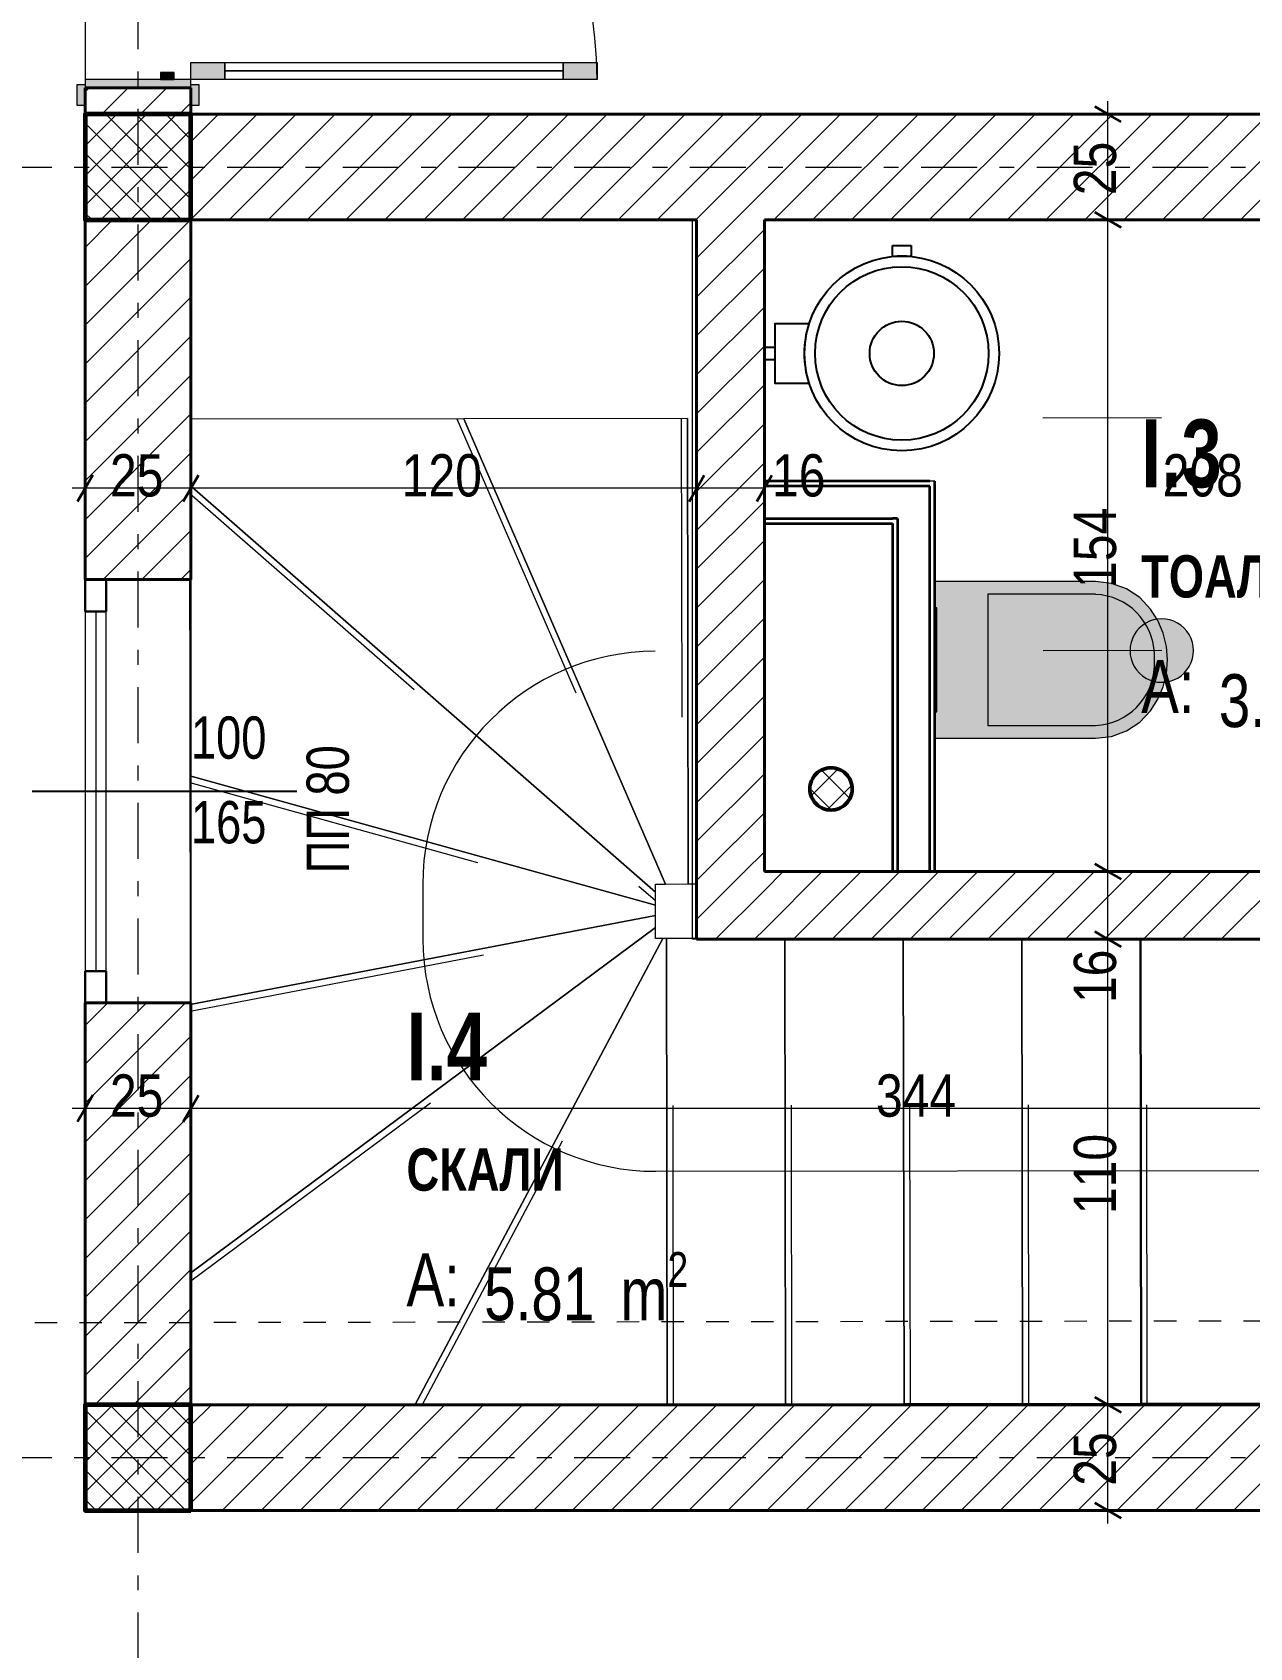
# Model space of a CAD drawing. Extents: x 1230 to 300706, y 1836 to 36108.
# Drawn here: x 60976 to 63854, y 7504 to 11322 of the extents above; entities that cross this region are included whole.
import ezdxf

# ---------------------------------------------------------------- set-up
doc = ezdxf.new("R2010")
doc.units = 0
doc.header["$LTSCALE"] = 5
doc.header["$MEASUREMENT"] = 0
doc.set_wipeout_variables(frame=1)
for name, pattern in [('- Двойно прекъснати линии', [1093.611073, 529.166651, -211.666656, 141.111112, -211.666656]), ('- Прекъснати линия', [423.333333, 211.666667, -211.666667]), ('Small Dashed', [282.222222, 141.111111, -141.111111]), ('Wipeout_Contour', [100000, 0, -100000])]:
    doc.linetypes.add(name, pattern=pattern)
for name, color, linetype, lineweight in [('1', 255, 'Continuous', 13), ('101', 253, 'Continuous', 15), ('11', 7, 'Continuous', 18), ('15', 7, 'Continuous', 25), ('177', 7, 'Continuous', 15), ('21', 7, 'Continuous', 50), ('23', 8, 'Continuous', 30), ('27', 7, 'Continuous', 40), ('46', 9, 'Continuous', 35), ('47', 7, 'Continuous', 60), ('5', 7, 'Continuous', 25), ('7', 7, 'Continuous', 25), ('71', 7, 'Continuous', 20), ('75', 165, 'Continuous', 20), ('85', 254, 'Continuous', 20), ('91', 7, 'Continuous', 13)]:
    doc.layers.add(name, color=color, linetype=linetype, lineweight=lineweight)
for name, color, linetype, lineweight, true_color in [('160', 7, 'Continuous', 35, 0xb4a35c), ('168', 7, 'Continuous', 15, 0x5e5e5e), ('179', 7, 'Continuous', 0, 0xb7d9ff), ('184', 7, 'Continuous', 0, 0xe8e8e8), ('3', 7, 'Continuous', 18, 0x7c7c7c), ('45', 7, 'Continuous', 35, 0x404040), ('89', 7, 'Continuous', 20, 0x111111)]:
    doc.layers.add(name, color=color, linetype=linetype, lineweight=lineweight, true_color=true_color)
doc.styles.add('GENERATED_STYLE_4', font='arial.ttf')
doc.styles.add('GENERATED_STYLE_5', font='arialbd.ttf')
doc.styles.add('GENERATED_STYLE_6', font='Cambria Math.ttf')
pattern_1 = [(45, (4240.815, 9842.58), (-45.96194, 45.96194), [])]
pattern_2 = [(45, (4240.815, 9842.58), (-35.35534, 35.35534), []), (135, (4240.815, 9842.58), (35.35534, 35.35534), [])]

msp = doc.modelspace()

# ---------------------------------------------------------------- hatches: boundary and pattern name
at = {"layer": '1', "linetype": 'Continuous', "lineweight": 13}
h = msp.add_hatch(dxfattribs=at)
h.set_pattern_fill('1_БЕТОН_СГЛОБЯЕМИ_ЕЛЕМЕН_E7', color=256, scale=50, style=0, pattern_type=2)
h.set_pattern_definition(pattern_2)
h.paths.add_polyline_path([(62814.2, 9533.5, 0.414214), (62864.2, 9483.5, 0.414214), (62914.2, 9533.5, 0.414214), (62864.2, 9583.5, 0.414214)])
at = {"layer": '179', "linetype": 'Continuous', "lineweight": 0}
for points in [[(63489.7, 10023.4), (63109.7, 10023.4), (63109.7, 9653.4), (63489.7, 9653.4), (63527.1, 9657.7), (63562.4, 9670.5), (63593.9, 9691.1), (63619.7, 9718.4), (63636.9, 9745.5), (63649.5, 9775.1), (63657.2, 9806.3), (63659.7, 9838.4), (63657.2, 9870.4), (63649.5, 9901.6), (63636.9, 9931.2), (63619.7, 9958.4), (63593.9, 9985.6), (63562.4, 10006.2), (63527.1, 10019)], [(63109.7, 9961.4), (63109.7, 9715.4), (63114.7, 9715.4), (63114.7, 9961.4)]]:
    msp.add_hatch(color=256, dxfattribs=at).paths.add_polyline_path(points)
at = {"layer": '184', "linetype": 'Continuous', "lineweight": 0}
for points in [[(61311.1, 11210.3), (61311.1, 11226.3), (61279.1, 11226.3), (61279.1, 11210.3)], [(61351.1, 11250.3), (61351.1, 11210.3), (61431.1, 11210.3), (61431.1, 11250.3)], [(62311.1, 11210.3), (62311.1, 11250.3), (62231.1, 11250.3), (62231.1, 11210.3)]]:
    msp.add_hatch(color=256, dxfattribs=at).paths.add_polyline_path(points)
at = {"layer": '71', "linetype": 'Continuous', "lineweight": 20}
msp.add_hatch(color=256, dxfattribs=at).paths.add_polyline_path([(63645.9, 9935.5, 1), (63646.2, 9785.5, 1)])

# ---------------------------------------------------------------- linework, layer by layer
at = {"layer": '101', "linetype": 'Continuous', "lineweight": 15}
for p, q in [((61311.1, 11226.3), (61279.1, 11226.3)), ((61279.1, 11226.3), (61279.1, 11210.3)), ((61311.1, 11210.3), (61311.1, 11226.3)), ((61351.1, 11250.3), (61431.1, 11250.3)), ((61351.1, 11210.3), (61351.1, 11250.3)), ((61431.1, 11250.3), (61431.1, 11210.3)), ((62231.1, 11230.3), (61431.1, 11230.3)), ((62231.1, 11210.3), (62231.1, 11250.3)), ((62231.1, 11250.3), (62311.1, 11250.3)), ((62311.1, 11250.3), (62311.1, 11210.3)), ((61351.1, 11210.3), (61101.1, 11210.3)), ((61279.1, 11210.3), (61311.1, 11210.3)), ((61431.1, 11210.3), (61351.1, 11210.3)), ((62311.1, 11210.3), (62231.1, 11210.3))]:
    msp.add_line(p, q, dxfattribs=at)
at = {"layer": '101', "linetype": 'Continuous', "lineweight": 15, "flags": 128}
for points in [[(62231.1, 11230.3), (61431.1, 11230.3), (61431.1, 11250.3), (62231.1, 11250.3)], [(62231.1, 11210.3), (61431.1, 11210.3), (61431.1, 11230.3), (62231.1, 11230.3)]]:
    msp.add_lwpolyline(points, close=True, dxfattribs=at)
at = {"layer": '101', "linetype": 'Continuous', "lineweight": 15}
msp.add_arc((61351.1, 11210.3), 960, 0, 90, dxfattribs=at)
at = {"layer": '11', "linetype": 'Continuous', "lineweight": 18}
for p, q in [((61996.3, 10408), (61347.5, 10407)), ((61347.5, 10407), (61347.8, 10252.5)), ((62525.2, 10408.8), (61996.3, 10408)), ((61996.3, 10408), (62473.1, 9308.7)), ((62473.1, 9308.7), (61996.3, 10408)), ((62525.2, 10408.8), (62526.9, 9308.8)), ((62526.9, 9308.8), (62525.2, 10408.8)), ((63645.2, 10410.5), (63365.2, 10410.1)), ((61347.8, 10252.5), (62449.3, 9289.5)), ((62449.3, 9289.5), (61347.8, 10252.5)), ((61347.8, 10252.5), (61348.8, 9564.2)), ((63646, 9860.5), (63366, 9860.1)), ((61348.8, 9564.2), (62449.3, 9258.7)), ((62449.3, 9258.7), (61348.8, 9564.2)), ((61348.8, 9564.2), (61349.4, 9203.2)), ((61899.2, 9307.8), (61899.4, 9204)), ((62449.3, 9289.5), (62449.2, 9308.7)), ((62449.2, 9308.7), (62473.1, 9308.7)), ((62449.3, 9258.7), (62449.3, 9289.5)), ((62473.1, 9308.7), (62526.9, 9308.8)), ((62526.9, 9308.8), (62806.9, 9309.2)), ((62806.9, 9309.2), (63086.9, 9309.6)), ((63086.9, 9309.6), (63366.9, 9310.1)), ((63366.9, 9310.1), (63646.9, 9310.5)), ((62449.3, 9234.4), (62449.3, 9258.7)), ((61349.4, 9203.2), (61349.7, 9023.7)), ((61349.7, 9023.7), (62449.3, 9234.4)), ((62449.3, 9234.4), (61349.7, 9023.7)), ((61350.6, 8389.6), (62449.4, 9206)), ((62449.4, 9206), (61350.6, 8389.6)), ((61899.4, 9204), (61899.4, 9179)), ((62449.4, 9206), (62449.3, 9234.4)), ((62449.4, 9204.9), (62449.4, 9206)), ((62449.4, 9179.8), (62449.4, 9204.9)), ((61881.4, 8079), (62466.7, 9179.9)), ((62466.7, 9179.9), (61881.4, 8079)), ((62466.7, 9179.9), (62449.4, 9179.8)), ((62475.1, 9179.9), (62466.7, 9179.9)), ((62755.1, 9180.3), (62475.1, 9179.9)), ((62476.8, 8079.9), (62475.1, 9179.9)), ((62475.1, 9179.9), (62476.8, 8079.9)), ((63035.1, 9180.7), (62755.1, 9180.3)), ((62756.8, 8080.3), (62755.1, 9180.3)), ((62755.1, 9180.3), (62756.8, 8080.3)), ((63315.1, 9181.2), (63035.1, 9180.7)), ((63036.8, 8080.7), (63035.1, 9180.7)), ((63035.1, 9180.7), (63036.8, 8080.7)), ((63595.1, 9181.6), (63315.1, 9181.2)), ((63316.8, 8081.2), (63315.1, 9181.2)), ((63315.1, 9181.2), (63316.8, 8081.2)), ((63875.1, 9182), (63595.1, 9181.6)), ((63596.8, 8081.6), (63595.1, 9181.6)), ((63595.1, 9181.6), (63596.8, 8081.6)), ((61349.7, 9023.7), (61350.6, 8389.6)), ((62450.3, 8629.8), (63875.9, 8632)), ((61350.6, 8389.6), (61351.1, 8078.1)), ((61351.1, 8078.1), (61881.4, 8079)), ((61881.4, 8079), (62476.8, 8079.9)), ((62476.8, 8079.9), (62756.8, 8080.3)), ((62756.8, 8080.3), (63036.8, 8080.7)), ((63036.8, 8080.7), (63316.8, 8081.2)), ((63316.8, 8081.2), (63596.8, 8081.6)), ((63596.8, 8081.6), (63876.8, 8082))]:
    msp.add_line(p, q, dxfattribs=at)
at = {"layer": '11', "linetype": 'Continuous', "lineweight": 18, "flags": 128}
msp.add_lwpolyline([(63645.9, 9935.5, 1), (63646.2, 9785.5, 1)], format="xyb", close=True, dxfattribs=at)
at = {"layer": '11', "linetype": 'Continuous', "lineweight": 18}
for centre, start, end in [((62449.2, 9308.7), 90.0882, 180.0882), ((62449.4, 9179.8), 180.0882, 270.0882)]:
    msp.add_arc(centre, 550, start, end, dxfattribs=at)
at = {"layer": '15', "linetype": 'Continuous', "lineweight": 25}
for p, q in [((63009.6, 10792.7), (63009.6, 10817.7)), ((63009.6, 10817.7), (63053.6, 10817.7)), ((63009.6, 10792.7), (63009.6, 10817.7)), ((63009.6, 10817.7), (63053.6, 10817.7)), ((63053.6, 10817.7), (63053.6, 10792.7)), ((63053.6, 10817.7), (63053.6, 10792.7)), ((63009.6, 10791.7), (63009.6, 10792.7)), ((63009.6, 10791.7), (63009.6, 10792.7)), ((63053.6, 10791.7), (63053.6, 10792.7)), ((63053.6, 10791.7), (63053.6, 10792.7))]:
    msp.add_line(p, q, dxfattribs=at)
at = {"layer": '15', "linetype": 'Continuous', "lineweight": 25, "flags": 128}
for points in [[(63261.6, 10562.7, -1), (62801.6, 10562.7, -1)], [(62812.5, 10492.7, -0.155871), (62812.5, 10632.7), (62731.6, 10632.7), (62731.6, 10492.7)], [(63031.6, 10638.7, -1), (63031.6, 10486.7, -1)]]:
    msp.add_lwpolyline(points, format="xyb", close=True, dxfattribs=at)
at = {"layer": '15', "linetype": 'Continuous', "lineweight": 25}
msp.add_circle((63031.6, 10562.7), 205, dxfattribs=at)
for start, end in [(90, 95.4889), (90, 95.4889), (84.5111, 90), (84.5111, 90)]:
    msp.add_arc((63031.6, 10562.7), 230, start, end, dxfattribs=at)
at = {"layer": '160', "linetype": 'Continuous', "lineweight": 35}
for p, q in [((63097.7, 10248.7), (63021.7, 10248.7)), ((63097.7, 10248.7), (63021.7, 10248.7)), ((63097.7, 10172.7), (63097.7, 10248.7)), ((63021.7, 10172.7), (63009.7, 10172.7)), ((63021.7, 10172.7), (63009.7, 10172.7))]:
    msp.add_line(p, q, dxfattribs=at)
at = {"layer": '177', "linetype": 'Continuous', "lineweight": 15, "flags": 128}
msp.add_lwpolyline([(63109.7, 10260.7), (63097.7, 10260.7)], dxfattribs=at)
at = {"layer": '21', "linetype": 'Continuous', "lineweight": 50, "flags": 128}
msp.add_lwpolyline([(62814.2, 9533.5, 0.414214), (62864.2, 9483.5, 0.414214), (62914.2, 9533.5, 0.414214), (62864.2, 9583.5, 0.414214)], format="xyb", close=True, dxfattribs=at)
at = {"layer": '23', "linetype": 'Continuous', "lineweight": 30}
for p, q in [((61101.1, 9953.1), (61151.1, 9953.1)), ((61151.1, 9103.1), (61101.1, 9103.1))]:
    msp.add_line(p, q, dxfattribs=at)
at = {"layer": '3', "linetype": 'Continuous', "lineweight": 18}
for p, q in [((61101.1, 9953.1), (61101.1, 9103.1)), ((61126.1, 9953.1), (61126.1, 9103.1)), ((61151.1, 9103.1), (61151.1, 9953.1))]:
    msp.add_line(p, q, dxfattribs=at)
at = {"layer": '5', "linetype": 'Continuous', "lineweight": 25}
msp.add_line((60976.1, 9528.1), (61601.1, 9528.1), dxfattribs=at)
at = {"layer": '75', "linetype": 'Continuous', "lineweight": 20}
for p, q in [((63489.6, 9993.4), (63234.6, 9993.4)), ((63234.6, 9993.4), (63234.6, 9838.4)), ((63628.9, 9822.7), (63628.9, 9854)), ((63234.6, 9838.4), (63234.6, 9683.3)), ((63234.6, 9683.3), (63489.6, 9683.3))]:
    msp.add_line(p, q, dxfattribs=at)
at = {"layer": '75', "linetype": 'Continuous', "lineweight": 20, "flags": 128}
for points in [[(63489.7, 10023.4), (63109.7, 10023.4), (63109.7, 9653.4), (63489.7, 9653.4), (63527.1, 9657.7), (63562.4, 9670.5), (63593.9, 9691.1), (63619.7, 9718.4), (63636.9, 9745.5), (63649.5, 9775.1), (63657.2, 9806.3), (63659.7, 9838.4), (63657.2, 9870.4), (63649.5, 9901.6), (63636.9, 9931.2), (63619.7, 9958.4), (63593.9, 9985.6), (63562.4, 10006.2), (63527.1, 10019)], [(63109.7, 9961.4), (63109.7, 9715.4), (63114.7, 9715.4), (63114.7, 9961.4)]]:
    msp.add_lwpolyline(points, close=True, dxfattribs=at)
at = {"layer": '75', "linetype": 'Continuous', "lineweight": 20}
for centre, start, end in [((63482.9, 9847.3), 2.6117, 87.34), ((63482.9, 9829.4), 272.66, 357.3883)]:
    msp.add_arc(centre, 146.2, start, end, dxfattribs=at)
at = {"layer": '89', "linetype": 'Continuous', "lineweight": 20, "flags": 128}
for points in [[(73101.1, 7828.1), (74901.1, 7828.1), (74901.1, 14728.1), (73101.1, 14728.1), (61101.1, 14728.1), (61101.1, 7828.1)], [(64187.1, 8078.1), (64187.1, 9178.1), (62536.6, 9178.1), (62536.6, 10878.1), (61351.1, 10878.1), (61351.1, 9178.1), (61351.1, 8078.1)]]:
    msp.add_lwpolyline(points, close=True, dxfattribs=at)
at = {"layer": '91', "linetype": 'Continuous', "lineweight": 13}
for p, q in [((61347.5, 10407), (61351.1, 8078.1)), ((62449.2, 9308.7), (63596.9, 9310.4)), ((62449.4, 9179.8), (62449.2, 9308.7)), ((63597.1, 9181.6), (62449.4, 9179.8)), ((63598.8, 8081.6), (63597.1, 9181.6)), ((61351.1, 8078.1), (63598.8, 8081.6))]:
    msp.add_line(p, q, dxfattribs=at)
at = {"layer": '91', "linetype": 'Small Dashed', "lineweight": 13}
for p, q in [((61980, 10407.9), (62456.7, 9308.7)), ((62510.2, 10408.7), (62511.9, 9308.7)), ((61347.8, 10232.6), (62449.3, 9269.6)), ((61348.9, 9548.6), (62449.3, 9243.1)), ((61349.7, 9008.4), (62449.4, 9219.2)), ((61350.7, 8371), (62449.4, 9187.3)), ((61898.4, 8079), (62483.7, 9179.9)), ((62491.8, 8079.9), (62490.1, 9179.9)), ((62771.8, 8080.3), (62770.1, 9180.3)), ((63051.8, 8080.8), (63050.1, 9180.8)), ((63331.8, 8081.2), (63330.1, 9181.2)), ((63611.8, 8081.6), (63610.1, 9181.6))]:
    msp.add_line(p, q, dxfattribs=at)

# ---------------------------------------------------------------- texts
at = {"layer": '1', "linetype": 'Continuous', "lineweight": 13, "attachment_point": 1}
for s, insert, char_height, style in [('\\A1;{\\W0.800000x;\\pql;\\pt0;\\fCentury Gothic|b1|i0|c204|p34;I.3}', (63597.5, 10406.6), 160, 'GENERATED_STYLE_5'), ('\\A1;{\\W0.800000x;\\pql;\\pt0;\\fCentury Gothic|b0|i0|c204|p34;A: }', (63597.5, 9837.9), 125, 'GENERATED_STYLE_4'), ('\\A1;{\\W0.800000x;\\pql;\\pt0,1;\\fCentury Gothic|b0|i0|c204|p34;3.21\\fCentury Gothic|b0|i0|c204|p34;\\A1{\\H.66x;\\S^  ;}\\fCentury Gothic|b0|i0|c204|p34; m\\fCentury Gothic|b0|i0|c204|p34;\\A1{\\H.66x;\\S2^  ;}}', (63781, 9841.1), 125, 'GENERATED_STYLE_4'), ('\\A1;{\\W0.800000x;\\pql;\\pt0;\\fCentury Gothic|b1|i0|c204|p34;I.4}', (61860.7, 9004.7), 160, 'GENERATED_STYLE_5'), ('\\A1;{\\W0.800000x;\\pql;\\pt0,1;\\fCentury Gothic|b0|i0|c204|p34;5.81\\fCentury Gothic|b0|i0|c204|p34;\\A1{\\H.66x;\\S^  ;}\\fCentury Gothic|b0|i0|c204|p34; m\\fCentury Gothic|b0|i0|c204|p34;\\A1{\\H.66x;\\S2^  ;}}', (62044.3, 8439.1), 125, 'GENERATED_STYLE_4'), ('\\A1;{\\W0.800000x;\\pql;\\pt0;\\fCentury Gothic|b0|i0|c204|p34;A: }', (61860.7, 8436), 125, 'GENERATED_STYLE_4')]:
    msp.add_mtext(s, dxfattribs=dict(at, insert=insert, char_height=char_height, style=style))
at = {"layer": '46', "linetype": 'Continuous', "lineweight": 35, "char_height": 100}
for s, insert, attachment_point, style in [('\\A1;{\\W0.850000x;\\pql;\\fCentury Gothic|b0|i0|c0|p34;120}', (61849.3, 10223.2), 7, 'GENERATED_STYLE_6'), ('\\A1;{\\W0.850000x;\\pql;\\fCentury Gothic|b0|i0|c0|p34;16}', (62724.7, 10223.2), 7, 'GENERATED_STYLE_6'), ('\\A1;{\\W0.850000x;\\pql;\\fCentury Gothic|b0|i0|c0|p34;208}', (63648.1, 10223.2), 7, 'GENERATED_STYLE_6'), ('\\A1;{\\W0.800000x;\\pql;\\pt0;\\fCentury Gothic|b1|i0|c204|p34;ТОАЛЕТ}', (63597.5, 10085.8), 1, 'GENERATED_STYLE_5'), ('\\A1;{\\W0.850000x;\\pql;\\fCentury Gothic|b0|i0|c0|p34;344}', (62970.4, 8757.4), 7, 'GENERATED_STYLE_6'), ('\\A1;{\\W0.800000x;\\pql;\\pt0;\\fCentury Gothic|b1|i0|c204|p34;СКАЛИ}', (61860.7, 8683.9), 1, 'GENERATED_STYLE_5')]:
    msp.add_mtext(s, dxfattribs=dict(at, insert=insert, attachment_point=attachment_point, style=style))
at = {"layer": '46', "linetype": 'Continuous', "lineweight": 35, "char_height": 100, "attachment_point": 7, "rotation": 90, "style": 'GENERATED_STYLE_6'}
for s, insert in [('\\A1;{\\W0.850000x;\\pql;\\fCentury Gothic|b0|i0|c0|p34;154}', (63539.5, 10008.5)), ('\\A1;{\\W0.850000x;\\pql;\\fCentury Gothic|b0|i0|c0|p34;16}', (63539.5, 9027.3)), ('\\A1;{\\W0.850000x;\\pql;\\fCentury Gothic|b0|i0|c0|p34;110}', (63539.5, 8528.5))]:
    msp.add_mtext(s, dxfattribs=dict(at, insert=insert))
at = {"layer": '7', "linetype": 'Continuous', "lineweight": 25, "char_height": 100, "attachment_point": 7, "style": 'GENERATED_STYLE_6'}
for s, insert in [('\\A1;{\\W0.800000x;\\pql;\\pt0;\\fCentury Gothic|b0|i0|c0|p34;100\\fCentury Gothic|b0|i0|c0|p34;\\A1{\\H.66x;\\S^  ;}\\fCentury Gothic|b0|i0|c0|p34;\\fCentury Gothic|b0|i0|c0|p34;}', (61351.1, 9575.6)), ('\\A1;{\\W0.800000x;\\pql;\\pt0;\\fCentury Gothic|b0|i0|c0|p34;165\\fCentury Gothic|b0|i0|c0|p34;\\A1{\\H.66x;\\S^  ;}\\fCentury Gothic|b0|i0|c0|p34;\\fCentury Gothic|b0|i0|c0|p34;}', (61351.1, 9375.6))]:
    msp.add_mtext(s, dxfattribs=dict(at, insert=insert))
at = {"layer": '7', "linetype": 'Continuous', "lineweight": 25, "insert": (61753.7, 9334.3), "char_height": 100, "attachment_point": 7, "rotation": 90, "style": 'GENERATED_STYLE_6'}
msp.add_mtext('\\A1;{\\W0.800000x;\\pql;\\pt0;\\fCentury Gothic|b0|i0|c0|p34;ПП 80\\fCentury Gothic|b0|i0|c0|p34;\\A1{\\H.66x;\\S^  ;}\\fCentury Gothic|b0|i0|c0|p34;\\fCentury Gothic|b0|i0|c0|p34;}', dxfattribs=at)

# ---------------------------------------------------------------- next in the draw order: wipeouts: each hides what was drawn before it
at = {"linetype": 'Wipeout_Contour', "lineweight": 0, "ltscale": 797.769017}
msp.add_wipeout([(61101.1, 11128.1), (61351.1, 11128.1), (61351.1, 11190.3), (61101.1, 11190.3)], dxfattribs=at)
at = {"linetype": 'Wipeout_Contour', "lineweight": 0, "ltscale": 747.71952}
msp.add_wipeout([(61351.1, 10878.1), (61101.1, 10878.1), (61101.1, 10028.1), (61351.1, 10028.1)], dxfattribs=at)
at = {"linetype": 'Wipeout_Contour', "lineweight": 0, "ltscale": 549.017157}
msp.add_wipeout([(62706.6, 9338.1), (62546.6, 9338.1), (62546.6, 9178.1)], dxfattribs=at)
at = {"linetype": 'Wipeout_Contour', "lineweight": 0, "ltscale": 618.28575}
msp.add_wipeout([(61101.1, 8078.1), (61351.1, 8078.1), (61351.1, 9028.1), (61101.1, 9028.1)], dxfattribs=at)

# ---------------------------------------------------------------- next in the draw order: hatches: boundary and pattern name
at = {"layer": '168', "linetype": 'Continuous', "lineweight": 15}
h = msp.add_hatch(dxfattribs=at)
h.set_pattern_fill('COMMON_BRICK_0001', color=256, scale=50, style=0, pattern_type=2)
h.set_pattern_definition(pattern_1)
h.paths.add_polyline_path([(61101.1, 11128.1), (61351.1, 11128.1), (61351.1, 11190.3), (61101.1, 11190.3)])
h = msp.add_hatch(dxfattribs=at)
h.set_pattern_fill('COMMON_BRICK_0001', color=256, scale=50, style=0, pattern_type=2)
h.set_pattern_definition(pattern_1)
h.paths.add_polyline_path([(61351.1, 10878.1), (61101.1, 10878.1), (61101.1, 10028.1), (61351.1, 10028.1)])
h = msp.add_hatch(dxfattribs=at)
h.set_pattern_fill('COMMON_BRICK_0001', color=256, scale=50, style=0, pattern_type=2)
h.set_pattern_definition(pattern_1)
h.paths.add_polyline_path([(62706.6, 9338.1), (62546.6, 9338.1), (62546.6, 9178.1)])
h = msp.add_hatch(dxfattribs=at)
h.set_pattern_fill('COMMON_BRICK_0001', color=256, scale=50, style=0, pattern_type=2)
h.set_pattern_definition(pattern_1)
h.paths.add_polyline_path([(61101.1, 8078.1), (61351.1, 8078.1), (61351.1, 9028.1), (61101.1, 9028.1)])
at = {"layer": '184', "linetype": 'Continuous', "lineweight": 0}
for points in [[(61101.1, 11198.3), (61082.1, 11198.3), (61082.1, 11148.3), (61101.1, 11148.3)], [(61101.1, 11190.3), (61351.1, 11190.3), (61351.1, 11210.3), (61101.1, 11210.3)], [(61370.1, 11198.3), (61351.1, 11198.3), (61351.1, 11148.3), (61370.1, 11148.3)]]:
    msp.add_hatch(color=256, dxfattribs=at).paths.add_polyline_path(points)

# ---------------------------------------------------------------- next in the draw order: linework, layer by layer
at = {"layer": '101', "linetype": 'Continuous', "lineweight": 15}
for p, q in [((61101.1, 11210.3), (61101.1, 11190.3)), ((61101.1, 11190.3), (61351.1, 11190.3)), ((61351.1, 11190.3), (61351.1, 11210.3))]:
    msp.add_line(p, q, dxfattribs=at)
at = {"layer": '23', "linetype": 'Continuous', "lineweight": 30}
for p, q in [((61101.1, 10028.1), (61101.1, 9953.1)), ((61151.1, 9953.1), (61151.1, 10028.1)), ((61101.1, 9103.1), (61101.1, 9028.1)), ((61151.1, 9028.1), (61151.1, 9103.1))]:
    msp.add_line(p, q, dxfattribs=at)
at = {"layer": '27', "linetype": 'Continuous', "lineweight": 40}
for p, q in [((61101.1, 11190.3), (61101.1, 11148.3)), ((61351.1, 11190.3), (61101.1, 11190.3)), ((61351.1, 11190.3), (61101.1, 11190.3)), ((61351.1, 11190.3), (61101.1, 11190.3)), ((61101.1, 11190.3), (61101.1, 11148.3)), ((61101.1, 11190.3), (61101.1, 11148.3)), ((61351.1, 11190.3), (61351.1, 11148.3)), ((61351.1, 11190.3), (61351.1, 11148.3)), ((61351.1, 11190.3), (61351.1, 11148.3)), ((61101.1, 10028.1), (61151.1, 10028.1)), ((61101.1, 10028.1), (61151.1, 10028.1)), ((61101.1, 10028.1), (61151.1, 10028.1)), ((61151.1, 10028.1), (61351.1, 10028.1)), ((61151.1, 10028.1), (61351.1, 10028.1)), ((61101.1, 9028.1), (61151.1, 9028.1)), ((61101.1, 9028.1), (61151.1, 9028.1)), ((61101.1, 9028.1), (61151.1, 9028.1)), ((61151.1, 9028.1), (61351.1, 9028.1)), ((61151.1, 9028.1), (61351.1, 9028.1))]:
    msp.add_line(p, q, dxfattribs=at)
at = {"layer": '27', "linetype": 'Continuous', "lineweight": 40, "flags": 128}
for points in [[(61101.1, 11190.3), (61101.1, 11128.1)], [(61351.1, 11128.1), (61351.1, 11190.3)], [(61101.1, 10878.1), (61101.1, 10028.1)], [(61351.1, 10028.1), (61351.1, 10878.1)], [(61101.1, 9028.1), (61101.1, 8078.1)], [(61351.1, 8078.1), (61351.1, 9028.1)]]:
    msp.add_lwpolyline(points, dxfattribs=at)
at = {"layer": '3', "linetype": 'Continuous', "lineweight": 18}
for p, q in [((61082.1, 11148.3), (61082.1, 11198.3)), ((61082.1, 11198.3), (61101.1, 11198.3)), ((61101.1, 11198.3), (61101.1, 11148.3)), ((61351.1, 11148.3), (61351.1, 11198.3)), ((61351.1, 11198.3), (61370.1, 11198.3)), ((61370.1, 11198.3), (61370.1, 11148.3)), ((61101.1, 11148.3), (61082.1, 11148.3)), ((61370.1, 11148.3), (61351.1, 11148.3)), ((61101.1, 10028.1), (61101.1, 9028.1)), ((61351.1, 10028.1), (61351.1, 9028.1))]:
    msp.add_line(p, q, dxfattribs=at)
at = {"layer": '45', "linetype": 'Continuous', "lineweight": 35}
for p, q in [((61119.2, 10275.2), (61083.1, 10212.7)), ((61333.1, 10212.7), (61369.2, 10275.2)), ((61119.2, 8809.4), (61083.1, 8746.9)), ((61333.1, 8746.9), (61369.2, 8809.4))]:
    msp.add_line(p, q, dxfattribs=at)
at = {"layer": '85', "linetype": 'Continuous', "lineweight": 20, "ltscale": 0.05}
for p, q in [((61101.1, 10290.9), (61101.1, 10197.1)), ((61351.1, 10290.9), (61351.1, 10197.1)), ((61101.1, 10244), (61070.6, 10244)), ((61351.1, 10244), (61101.1, 10244)), ((61101.1, 8825), (61101.1, 8731.3)), ((61351.1, 8825), (61351.1, 8731.3)), ((61101.1, 8778.1), (61070.6, 8778.1)), ((61351.1, 8778.1), (61101.1, 8778.1)), ((64788.8, 8778.1), (61351.1, 8778.1))]:
    msp.add_line(p, q, dxfattribs=at)
at = {"layer": '85', "linetype": '- Прекъснати линия', "lineweight": 20, "ltscale": 0.05}
msp.add_line((59182.7, 8269.5), (76386.4, 8295.9), dxfattribs=at)

# ---------------------------------------------------------------- next in the draw order: texts
at = {"layer": '46', "linetype": 'Continuous', "lineweight": 35, "char_height": 100, "attachment_point": 7, "style": 'GENERATED_STYLE_6'}
for insert in [(61159.7, 10223.2), (61159.7, 8757.4)]:
    msp.add_mtext('\\A1;{\\W0.850000x;\\pql;\\fCentury Gothic|b0|i0|c0|p34;25}', dxfattribs=dict(at, insert=insert))

# ---------------------------------------------------------------- next in the draw order: wipeouts: each hides what was drawn before it
at = {"linetype": 'Wipeout_Contour', "lineweight": 0, "ltscale": 867.848626}
msp.add_wipeout([(61351.1, 11128.1), (61351.1, 10878.1), (64698.8, 10878.1), (64698.8, 11128.1)], dxfattribs=at)
at = {"linetype": 'Wipeout_Contour', "lineweight": 0, "ltscale": 793.178044}
msp.add_wipeout([(62706.6, 9178.1), (64788.8, 9178.1), (64788.8, 9338.1), (62706.6, 9338.1)], dxfattribs=at)
at = {"linetype": 'Wipeout_Contour', "lineweight": 0, "ltscale": 682.921507}
msp.add_wipeout([(61351.1, 7828.1), (64698.8, 7828.1), (64698.8, 8078.1), (61351.1, 8078.1)], dxfattribs=at)

# ---------------------------------------------------------------- next in the draw order: hatches: boundary and pattern name
at = {"layer": '168', "linetype": 'Continuous', "lineweight": 15}
h = msp.add_hatch(dxfattribs=at)
h.set_pattern_fill('COMMON_BRICK_0001', color=256, scale=50, style=0, pattern_type=2)
h.set_pattern_definition(pattern_1)
h.paths.add_polyline_path([(61351.1, 11128.1), (61351.1, 10878.1), (64698.8, 10878.1), (64698.8, 11128.1)])
h = msp.add_hatch(dxfattribs=at)
h.set_pattern_fill('COMMON_BRICK_0001', color=256, scale=50, style=0, pattern_type=2)
h.set_pattern_definition(pattern_1)
h.paths.add_polyline_path([(62706.6, 9178.1), (64788.8, 9178.1), (64788.8, 9338.1), (62706.6, 9338.1)])
h = msp.add_hatch(dxfattribs=at)
h.set_pattern_fill('COMMON_BRICK_0001', color=256, scale=50, style=0, pattern_type=2)
h.set_pattern_definition(pattern_1)
h.paths.add_polyline_path([(61351.1, 7828.1), (64698.8, 7828.1), (64698.8, 8078.1), (61351.1, 8078.1)])

# ---------------------------------------------------------------- next in the draw order: linework, layer by layer
at = {"layer": '1', "linetype": 'Continuous', "lineweight": 13, "flags": 128}
msp.add_lwpolyline([(63021.7, 9338.1), (63097.7, 9338.1)], dxfattribs=at)
at = {"layer": '160', "linetype": 'Continuous', "lineweight": 35}
for p, q in [((63021.7, 10172.7), (63021.7, 9338.1)), ((63097.7, 9338.1), (63097.7, 10172.7))]:
    msp.add_line(p, q, dxfattribs=at)
at = {"layer": '160', "linetype": 'Continuous', "lineweight": 35, "flags": 128}
for points in [[(63109.7, 9338.1), (63109.7, 10260.7)], [(63009.7, 10160.7), (63009.7, 9338.1)]]:
    msp.add_lwpolyline(points, dxfattribs=at)
at = {"layer": '177', "linetype": 'Continuous', "lineweight": 15, "flags": 128}
for points in [[(63009.7, 9338.1), (63021.7, 9338.1)], [(63097.7, 9338.1), (63109.7, 9338.1)]]:
    msp.add_lwpolyline(points, dxfattribs=at)
at = {"layer": '27', "linetype": 'Continuous', "lineweight": 40, "flags": 128}
for points in [[(64698.8, 11128.1), (61351.1, 11128.1)], [(61351.1, 10878.1), (62546.6, 10878.1)], [(62706.6, 10878.1), (64698.8, 10878.1)], [(64698.8, 8078.1), (61351.1, 8078.1)], [(61351.1, 7828.1), (64698.8, 7828.1)]]:
    msp.add_lwpolyline(points, dxfattribs=at)
at = {"layer": '45', "linetype": 'Continuous', "lineweight": 35}
for p, q in [((63550, 11110.1), (63487.5, 11146.2)), ((63487.5, 10896.2), (63550, 10860.1)), ((63487.5, 9356.2), (63550, 9320.1)), ((63487.5, 9196.2), (63550, 9160.1)), ((63487.5, 8096.2), (63550, 8060.1)), ((63487.5, 7846.2), (63550, 7810.1))]:
    msp.add_line(p, q, dxfattribs=at)
at = {"layer": '85', "linetype": 'Continuous', "lineweight": 20, "ltscale": 0.05}
for p, q in [((63518.7, 11128.1), (63518.7, 11158.7)), ((63565.6, 11128.1), (63471.8, 11128.1)), ((63518.7, 10878.1), (63518.7, 11128.1)), ((63565.6, 10878.1), (63471.8, 10878.1)), ((63518.7, 9338.1), (63518.7, 10878.1)), ((63565.6, 9338.1), (63471.8, 9338.1)), ((63518.7, 9178.1), (63518.7, 9338.1)), ((63565.6, 9178.1), (63471.8, 9178.1)), ((63518.7, 8078.1), (63518.7, 9178.1)), ((63565.6, 8078.1), (63471.8, 8078.1)), ((63518.7, 7828.1), (63518.7, 8078.1)), ((63565.6, 7828.1), (63471.8, 7828.1)), ((63518.7, 7797.6), (63518.7, 7828.1))]:
    msp.add_line(p, q, dxfattribs=at)

# ---------------------------------------------------------------- next in the draw order: texts
at = {"layer": '46', "linetype": 'Continuous', "lineweight": 35, "char_height": 100, "attachment_point": 7, "rotation": 90, "style": 'GENERATED_STYLE_6'}
for insert in [(63539.5, 10936.7), (63539.5, 7886.7)]:
    msp.add_mtext('\\A1;{\\W0.850000x;\\pql;\\fCentury Gothic|b0|i0|c0|p34;25}', dxfattribs=dict(at, insert=insert))

# ---------------------------------------------------------------- next in the draw order: wipeouts: each hides what was drawn before it
at = {"linetype": 'Wipeout_Contour', "lineweight": 0, "ltscale": 786.605256}
msp.add_wipeout([(61351.1, 10878.1), (61351.1, 11128.1), (61101.1, 11128.1), (61101.1, 10878.1)], dxfattribs=at)
at = {"linetype": 'Wipeout_Contour', "lineweight": 0, "ltscale": 547.187624}
msp.add_wipeout([(62706.6, 9338.1), (62546.6, 9178.1), (62706.6, 9178.1)], dxfattribs=at)
at = {"linetype": 'Wipeout_Contour', "lineweight": 0, "ltscale": 579.30345}
msp.add_wipeout([(61351.1, 7828.1), (61351.1, 8078.1), (61101.1, 8078.1), (61101.1, 7828.1)], dxfattribs=at)

# ---------------------------------------------------------------- next in the draw order: hatches: boundary and pattern name
at = {"layer": '1', "linetype": 'Continuous', "lineweight": 13}
h = msp.add_hatch(dxfattribs=at)
h.set_pattern_fill('1_БЕТОН_СГЛОБЯЕМИ_ЕЛЕМЕН_E7', color=256, scale=50, style=0, pattern_type=2)
h.set_pattern_definition(pattern_2)
h.paths.add_polyline_path([(61351.1, 10878.1), (61351.1, 11128.1), (61101.1, 11128.1), (61101.1, 10878.1)])
h = msp.add_hatch(dxfattribs=at)
h.set_pattern_fill('1_БЕТОН_СГЛОБЯЕМИ_ЕЛЕМЕН_E7', color=256, scale=50, style=0, pattern_type=2)
h.set_pattern_definition(pattern_2)
h.paths.add_polyline_path([(61351.1, 7828.1), (61351.1, 8078.1), (61101.1, 8078.1), (61101.1, 7828.1)])
at = {"layer": '168', "linetype": 'Continuous', "lineweight": 15}
h = msp.add_hatch(dxfattribs=at)
h.set_pattern_fill('COMMON_BRICK_0001', color=256, scale=50, style=0, pattern_type=2)
h.set_pattern_definition(pattern_1)
h.paths.add_polyline_path([(62706.6, 9338.1), (62546.6, 9178.1), (62706.6, 9178.1)])

# ---------------------------------------------------------------- next in the draw order: linework, layer by layer
at = {"layer": '1', "linetype": '- Двойно прекъснати линии', "lineweight": 13, "ltscale": 0.05}
for p, q in [((61226.1, 7454.4), (61226.1, 14928.4)), ((60616.4, 11003.1), (75301.9, 11003.1)), ((60616.4, 7953.1), (75301.9, 7953.1))]:
    msp.add_line(p, q, dxfattribs=at)
at = {"layer": '27', "linetype": 'Continuous', "lineweight": 40, "flags": 128}
for points in [[(62546.6, 9178.1), (62546.6, 9338.1)], [(64788.8, 9338.1), (62706.6, 9338.1)], [(62546.6, 9178.1), (64788.8, 9178.1)]]:
    msp.add_lwpolyline(points, dxfattribs=at)
at = {"layer": '47', "linetype": 'Continuous', "lineweight": 60, "flags": 128}
for points in [[(61351.1, 10878.1), (61351.1, 11128.1), (61101.1, 11128.1), (61101.1, 10878.1)], [(61351.1, 7828.1), (61351.1, 8078.1), (61101.1, 8078.1), (61101.1, 7828.1)]]:
    msp.add_lwpolyline(points, close=True, dxfattribs=at)

# ---------------------------------------------------------------- next in the draw order: wipeouts: each hides what was drawn before it
at = {"linetype": 'Wipeout_Contour', "lineweight": 0, "ltscale": 785.139095}
msp.add_wipeout([(62706.6, 9338.1), (62706.6, 10878.1), (62546.6, 10878.1), (62546.6, 9338.1)], dxfattribs=at)

# ---------------------------------------------------------------- next in the draw order: hatches: boundary and pattern name
at = {"layer": '168', "linetype": 'Continuous', "lineweight": 15}
h = msp.add_hatch(dxfattribs=at)
h.set_pattern_fill('COMMON_BRICK_0001', color=256, scale=50, style=0, pattern_type=2)
h.set_pattern_definition(pattern_1)
h.paths.add_polyline_path([(62706.6, 9338.1), (62706.6, 10878.1), (62546.6, 10878.1), (62546.6, 9338.1)])

# ---------------------------------------------------------------- next in the draw order: linework, layer by layer
at = {"layer": '1', "linetype": 'Continuous', "lineweight": 13, "flags": 128}
msp.add_lwpolyline([(62706.6, 10248.7), (62706.6, 10172.7)], dxfattribs=at)
at = {"layer": '15', "linetype": 'Continuous', "lineweight": 25, "flags": 128}
msp.add_lwpolyline([(62731.6, 10577.7), (62731.6, 10547.7), (62706.6, 10547.7), (62706.6, 10577.7)], close=True, dxfattribs=at)
at = {"layer": '160', "linetype": 'Continuous', "lineweight": 35}
for p, q in [((63021.7, 10248.7), (62706.6, 10248.7)), ((62706.6, 10172.7), (63009.7, 10172.7))]:
    msp.add_line(p, q, dxfattribs=at)
at = {"layer": '160', "linetype": 'Continuous', "lineweight": 35, "flags": 128}
for points in [[(63097.7, 10260.7), (62706.6, 10260.7)], [(62706.6, 10160.7), (63009.7, 10160.7)]]:
    msp.add_lwpolyline(points, dxfattribs=at)
at = {"layer": '177', "linetype": 'Continuous', "lineweight": 15, "flags": 128}
for points in [[(62706.6, 10260.7), (62706.6, 10248.7)], [(62706.6, 10172.7), (62706.6, 10160.7)]]:
    msp.add_lwpolyline(points, dxfattribs=at)
at = {"layer": '27', "linetype": 'Continuous', "lineweight": 40, "flags": 128}
for points in [[(62546.6, 10878.1), (62546.6, 9338.1)], [(62706.6, 9338.1), (62706.6, 10878.1)]]:
    msp.add_lwpolyline(points, dxfattribs=at)
at = {"layer": '45', "linetype": 'Continuous', "lineweight": 35}
for p, q in [((62528.6, 10212.7), (62564.6, 10275.2)), ((62688.6, 10212.7), (62724.6, 10275.2))]:
    msp.add_line(p, q, dxfattribs=at)
at = {"layer": '85', "linetype": 'Continuous', "lineweight": 20, "ltscale": 0.05}
for p, q in [((62546.6, 10290.9), (62546.6, 10197.1)), ((62706.6, 10290.9), (62706.6, 10197.1)), ((62546.6, 10244), (61351.1, 10244)), ((62706.6, 10244), (62546.6, 10244))]:
    msp.add_line(p, q, dxfattribs=at)

doc.saveas('drawing.dxf')
